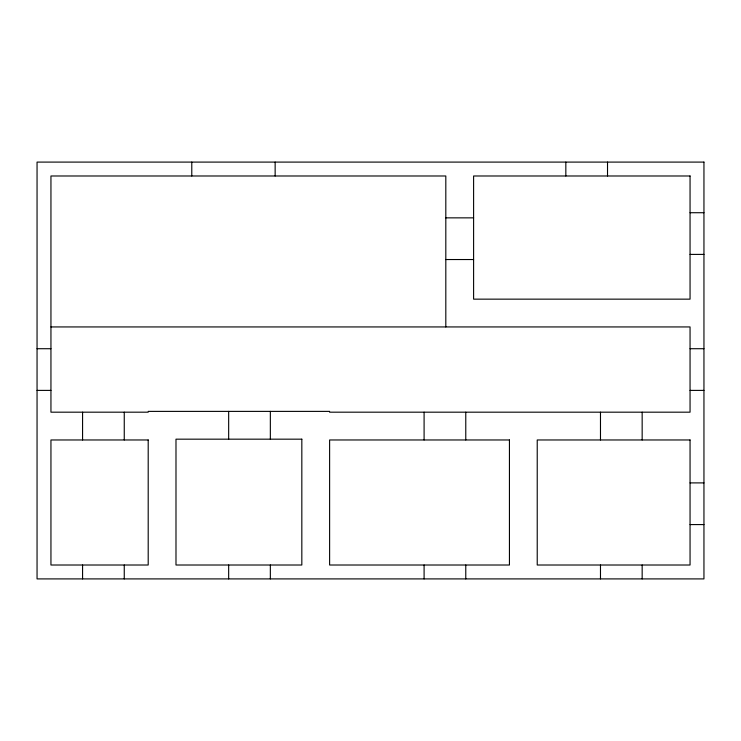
<?xml version="1.0" encoding="UTF-8"?>
<svg xmlns="http://www.w3.org/2000/svg" width="741" height="741" viewBox="0 0 741 741"><rect width="100%" height="100%" fill="white"/><g stroke="black" fill="none" stroke-linecap="round" stroke-linejoin="round"><path stroke-width="1.11" d="M690.056 212.723L703.95 212.723M445.813 217.854L473.601 217.854M690.056 254.404L703.95 254.404M445.813 259.535L473.601 259.535M50.944 326.938L690.056 326.938L690.056 412.181L329.615 412.181L329.615 411.385L148.2 411.385L148.2 412.181L50.944 412.181L50.944 175.988L445.813 175.988L445.813 326.938M37.05 348.715L50.944 348.715M690.056 348.715L703.95 348.715M37.05 390.396L50.944 390.396M690.056 390.396L703.95 390.396M690.056 482.9L703.95 482.9M690.056 524.582L703.95 524.582M642.16 412.181L642.16 439.969M642.16 565.013L642.16 578.906M607.518 162.094L607.518 175.988M600.479 412.181L600.479 439.969M600.479 565.013L600.479 578.906M565.837 162.094L565.837 175.988M465.774 412.181L465.774 439.969M465.774 565.013L465.774 578.906M424.093 412.181L424.093 439.969M424.093 565.013L424.093 578.906M275.143 162.094L275.143 175.988M270.345 411.385L270.345 439.172M270.345 565.013L270.345 578.906M228.663 411.385L228.663 439.172M228.663 565.013L228.663 578.906M191.78 162.094L191.78 175.988M124.256 412.181L124.256 439.969M124.256 565.013L124.256 578.906M82.575 412.181L82.575 439.969M82.575 565.013L82.575 578.906M703.95 162.094L37.05 162.094L37.05 578.906L703.95 578.906L703.95 162.094M690.056 175.988L473.601 175.988L473.601 299.151L690.056 299.151L690.056 175.988M301.828 439.172L175.988 439.172L175.988 565.013L301.828 565.013L301.828 439.172M148.2 439.969L50.944 439.969L50.944 565.013L148.2 565.013L148.2 439.969M509.438 439.969L329.615 439.969L329.615 565.013L509.438 565.013L509.438 439.969M690.056 439.969L537.225 439.969L537.225 565.013L690.056 565.013L690.056 439.969"/></g></svg>
